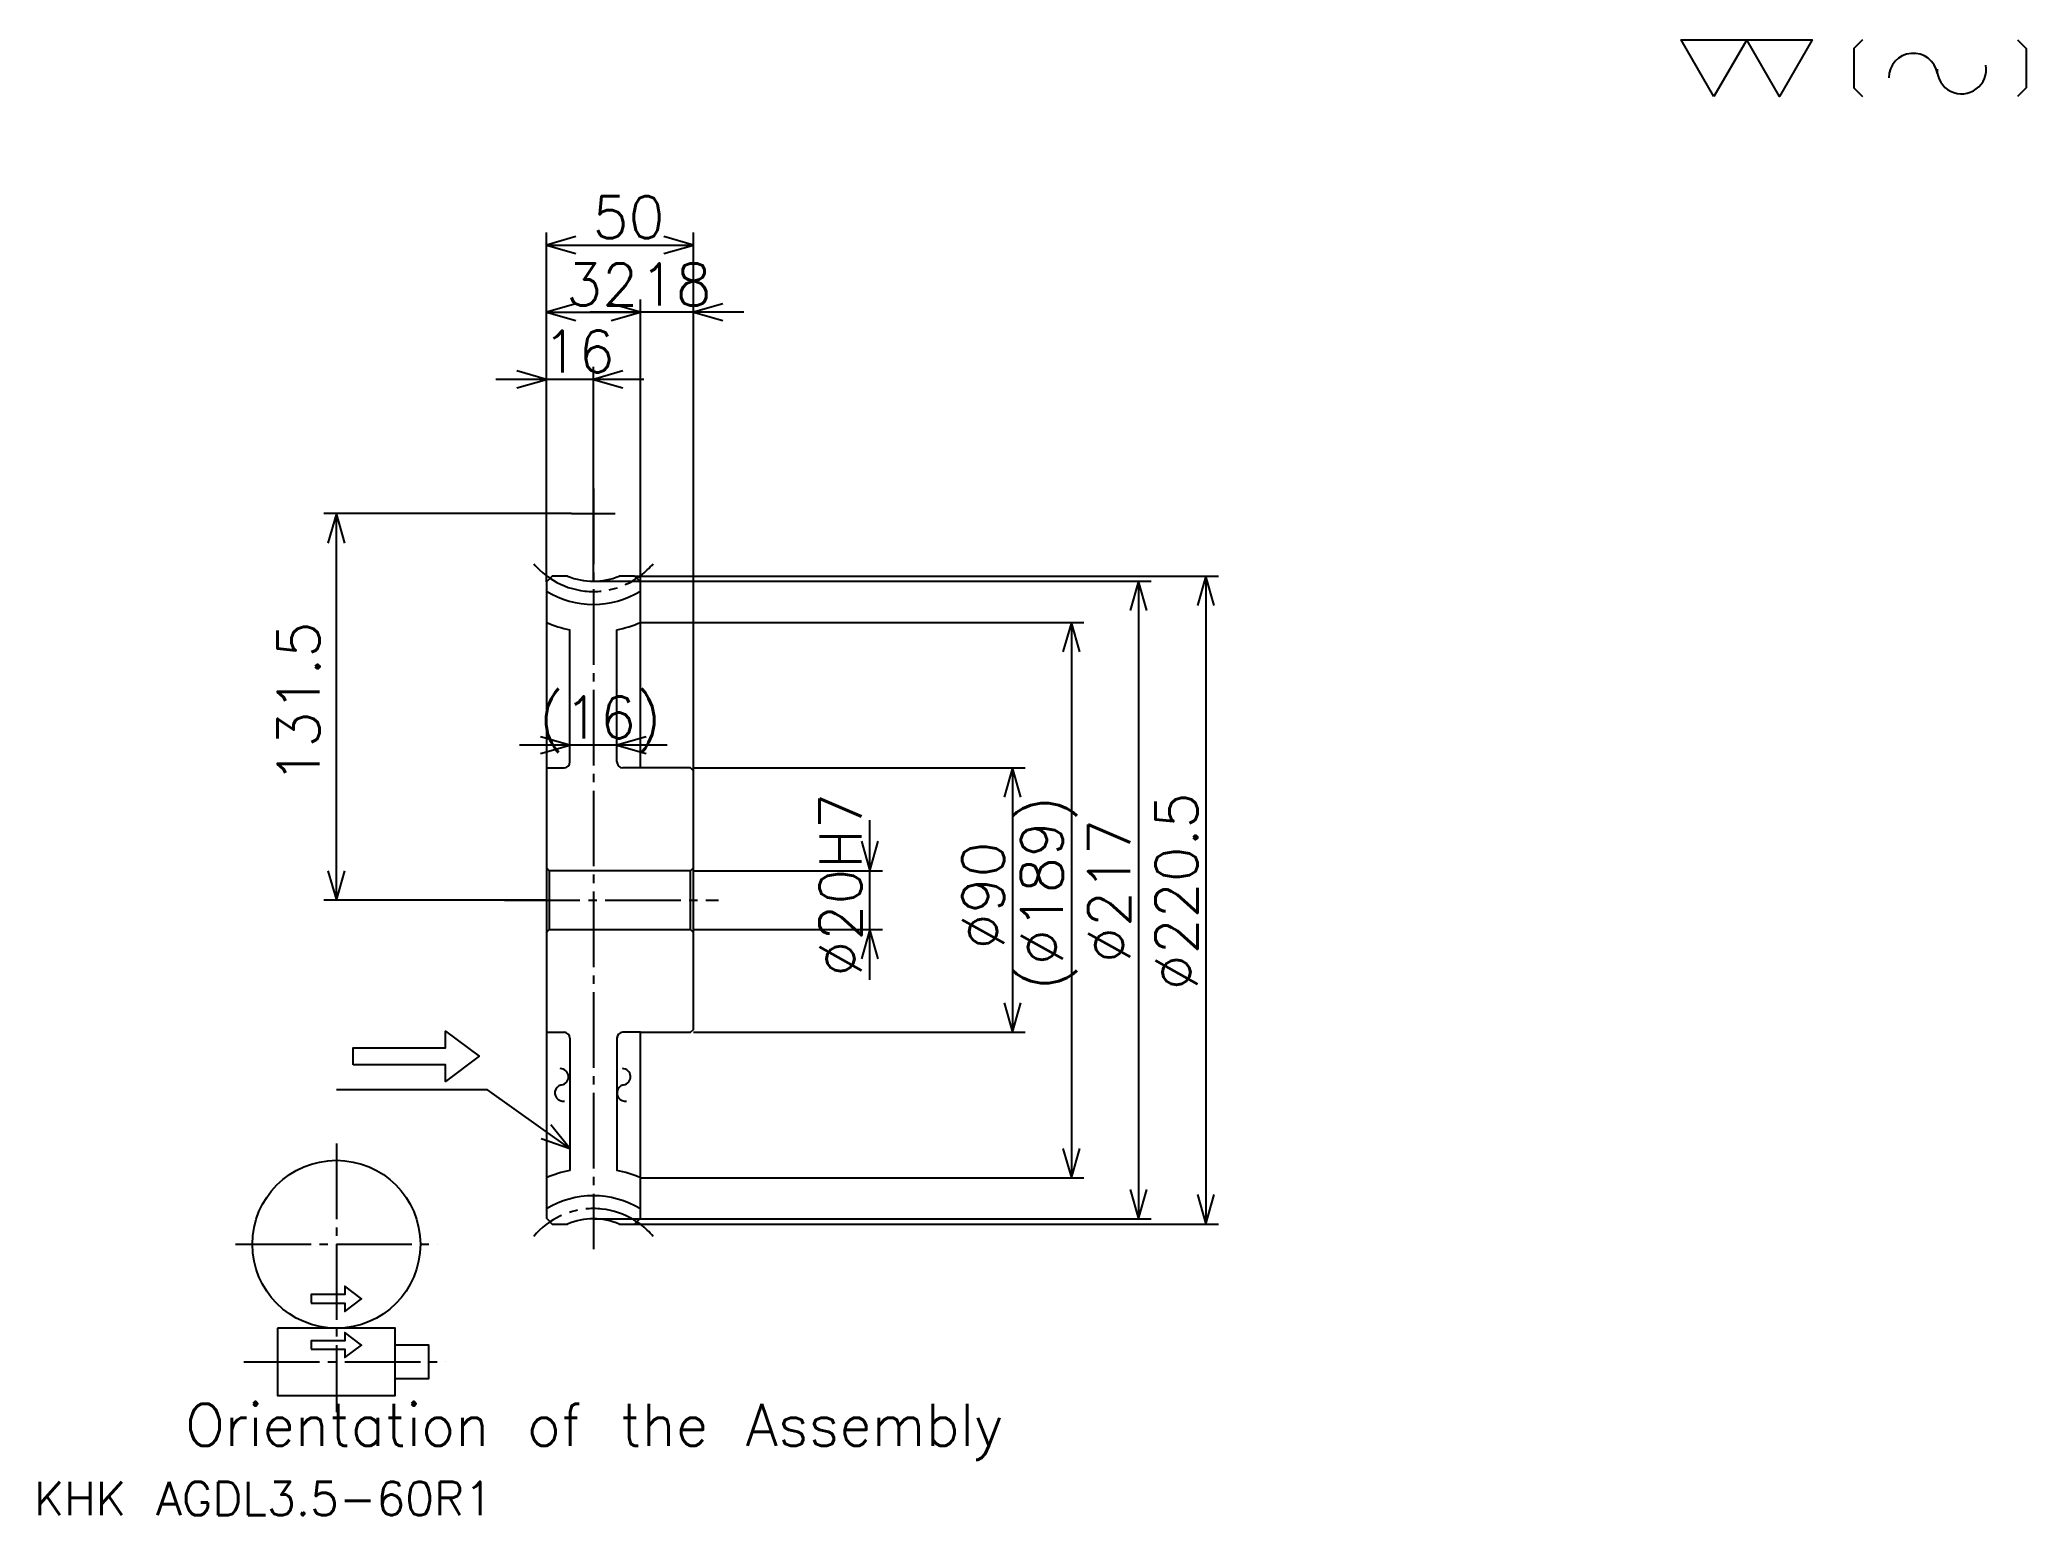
# Model space of a CAD drawing. Extents: x 31 to 706, y 31 to 534.
import ezdxf

# ---------------------------------------------------------------- set-up
doc = ezdxf.new("R2010")
doc.units = 0
doc.linetypes.add('DASHDOT', pattern=[34.285715, 25.714286, -2.857143, 2.857143, -2.857143])
doc.layers.get('0').update_dxf_attribs({"linetype": 'CONTINUOUS'})
doc.layers.add('DASHDOT', color=6, linetype='DASHDOT')
doc.styles.add('KANJI', font='TXT', dxfattribs={"bigfont": 'BIGFONT'})

msp = doc.modelspace()

# ---------------------------------------------------------------- linework, layer by layer
at = {"color": 5}
for p, q in [((202.857147, 351.053589), (202.857147, 468.017883)), ((252.857147, 351.053589), (252.857147, 468.017883)), ((202.857147, 463.732178), (252.857147, 463.732178)), ((202.857147, 440.875), (234.857147, 440.875)), ((270, 440.875), (217.714294, 440.875)), ((234.857147, 351.053589), (234.857147, 445.160736)), ((202.857147, 351.053589), (202.857147, 422.303589)), ((218.857147, 372.303589), (218.857147, 422.303589)), ((236, 418.017883), (185.714294, 418.017883)), ((211.428574, 372.303589), (127.14286, 372.303589)), ((131.428574, 240.803589), (131.428574, 372.303589)), ((218.857147, 349.303589), (218.857147, 372.303589)), ((202.857147, 349.053589), (202.857147, 351.053589)), ((218.857147, 349.303589), (252.857147, 349.303589)), ((232.857147, 351.053589), (252.857147, 351.053589)), ((234.857147, 349.053589), (234.857147, 351.053589)), ((252.857147, 351.053589), (431.428589, 351.053589)), ((252.857147, 284.803589), (252.857147, 351.053589)), ((252.857147, 349.303589), (408.571442, 349.303589)), ((404.285706, 349.303589), (404.285706, 132.303589)), ((427.142883, 351.053589), (427.142883, 130.553589)), ((234.857147, 335.303589), (252.857147, 335.303589)), ((252.857147, 335.303589), (385.714294, 335.303589)), ((381.428589, 335.303589), (381.428589, 146.303589)), ((244, 293.517883), (193.714294, 293.517883)), ((252.857147, 285.803589), (365.714294, 285.803589)), ((361.428589, 285.803589), (361.428589, 195.803589)), ((312.857147, 213.660736), (312.857147, 267.946442)), ((252.857147, 250.803589), (317.142853, 250.803589)), ((202.857147, 240.803589), (127.14286, 240.803589)), ((252.857147, 230.803589), (317.142853, 230.803589)), ((252.857147, 195.803589), (365.714294, 195.803589)), ((234.857147, 146.303589), (252.857147, 146.303589)), ((252.857147, 146.303589), (385.714294, 146.303589)), ((218.857147, 132.303589), (252.857147, 132.303589)), ((232.857147, 130.553589), (252.857147, 130.553589)), ((252.857147, 132.303589), (408.571442, 132.303589)), ((252.857147, 130.553589), (431.428589, 130.553589))]:
    msp.add_line(p, q, dxfattribs=at)
at = {"color": 4}
for p, q in [((210.857147, 287.803589), (210.857147, 332.79541)), ((226.857147, 287.803589), (226.857147, 332.79541)), ((234.857147, 285.803589), (228.857147, 285.803589)), ((252.857147, 251.803589), (251.857147, 250.803589)), ((202.857147, 229.803589), (203.857147, 230.803589)), ((252.857147, 229.803589), (251.857147, 230.803589)), ((210.857147, 193.803589), (210.857147, 148.811768)), ((226.857147, 193.803589), (226.857147, 148.811768)), ((234.857147, 195.803589), (228.857147, 195.803589))]:
    msp.add_line(p, q, dxfattribs=at)
at = {"color": 7}
for points in [[(600, 514.285706), (588.857117, 533.599976), (633.428589, 533.599976), (622.285706, 514.285706), (611.142883, 533.599976), (600, 514.285706)], [(650.514282, 533.599976), (647.542847, 530.62854), (647.542847, 517.257141), (650.514282, 514.285706)], [(703.257141, 533.599976), (706.228577, 530.62854), (706.228577, 517.257141), (703.257141, 514.285706)]]:
    msp.add_lwpolyline(points, dxfattribs=at)
at = {"color": 5}
for points in [[(212.857147, 466.589294), (202.857147, 463.732178), (212.857147, 460.875)], [(242.857147, 460.875), (252.857147, 463.732178), (242.857147, 466.589294)], [(212.857147, 443.732178), (202.857147, 440.875), (212.857147, 438.017883)], [(224.857147, 438.017883), (234.857147, 440.875), (224.857147, 443.732178)], [(224.857147, 438.017883), (234.857147, 440.875), (224.857147, 443.732178)], [(262.857147, 443.732178), (252.857147, 440.875), (262.857147, 438.017883)], [(192.857147, 415.160736), (202.857147, 418.017883), (192.857147, 420.875031)], [(228.857147, 420.875031), (218.857147, 418.017883), (228.857147, 415.160736)], [(134.285706, 362.303589), (131.428574, 372.303589), (128.571442, 362.303589)], [(407.142883, 339.303589), (404.285706, 349.303589), (401.428589, 339.303589)], [(430, 341.053589), (427.142883, 351.053589), (424.285706, 341.053589)], [(384.285706, 325.303589), (381.428589, 335.303589), (378.571411, 325.303589)], [(200.857147, 290.660736), (210.857147, 293.517883), (200.857147, 296.375031)], [(236.857147, 296.375031), (226.857147, 293.517883), (236.857147, 290.660736)], [(364.285706, 275.803589), (361.428589, 285.803589), (358.571411, 275.803589)], [(310, 260.803589), (312.857147, 250.803589), (315.714294, 260.803589)], [(128.571442, 250.803589), (131.428574, 240.803589), (134.285706, 250.803589)], [(315.714294, 220.803589), (312.857147, 230.803589), (310, 220.803589)], [(358.571411, 205.803589), (361.428589, 195.803589), (364.285706, 205.803589)], [(137.142853, 184.775024), (137.142853, 190.489304), (168.571442, 190.489304), (168.571442, 196.203583), (180, 187.632156), (168.571442, 179.06073), (168.571442, 184.775024), (137.142853, 184.775024)], [(210.857147, 156.203583), (182.857147, 176.203583), (131.428574, 176.203583)], [(201.059128, 159.69101), (210.857147, 156.203583), (204.380493, 164.340927)], [(378.571411, 156.303589), (381.428589, 146.303589), (384.285706, 156.303589)], [(401.428589, 142.303589), (404.285706, 132.303589), (407.142883, 142.303589)], [(424.285706, 140.553589), (427.142883, 130.553589), (430, 140.553589)], [(122.857147, 103.660736), (134.285721, 103.660736), (134.285721, 100.803589), (140, 105.08931), (134.285721, 109.375015), (134.285721, 106.517868), (122.857147, 106.517868), (122.857147, 103.660736)], [(111.428574, 95.08931), (111.428574, 72.232162), (151.428574, 72.232162), (151.428574, 95.08931), (111.428574, 95.08931)], [(122.857147, 87.946442), (134.285721, 87.946442), (134.285721, 85.08931), (140, 89.375015), (134.285721, 93.660736), (134.285721, 90.803589), (122.857147, 90.803589), (122.857147, 87.946442)], [(151.428574, 77.946442), (162.857147, 77.946442), (162.857147, 89.375015), (151.428574, 89.375015)]]:
    msp.add_lwpolyline(points, dxfattribs=at)
at = {"color": 4}
for points in [[(210.057281, 351.053589), (204.857147, 351.053589), (202.857147, 349.053589), (202.857147, 229.803589)], [(227.657013, 130.553589), (232.857147, 130.553589), (234.857147, 132.553589), (234.857147, 195.803589), (251.857147, 195.803589), (252.857147, 196.803589), (252.857147, 284.803589), (251.857147, 285.803589), (234.857147, 285.803589), (234.857147, 349.053589), (232.857147, 351.053589), (227.657013, 351.053589)], [(202.857147, 285.803589), (208.857147, 285.803589)], [(202.857147, 251.803589), (203.857147, 250.803589), (203.857147, 230.803589), (251.857147, 230.803589), (251.857147, 250.803589), (203.857147, 250.803589)], [(202.857147, 229.803589), (202.857147, 132.553589), (204.857147, 130.553589), (210.057281, 130.553589)], [(202.857147, 195.803589), (208.857147, 195.803589)]]:
    msp.add_lwpolyline(points, dxfattribs=at)
at = {"color": 5}
msp.add_circle((131.428574, 123.660728), 28.571429, dxfattribs=at)
at = {"color": 7}
for centre, radius, start, end in [((667.785706, 520.634521), 8.357143, 10, 180), ((684.246094, 523.536926), 8.357143, 180, 10), ((207.559128, 180.642883), 2.785714, 280, 90), ((228.701981, 180.642883), 2.785714, 280, 90), ((208.526596, 175.156097), 2.785714, 90, 280), ((229.669449, 175.156097), 2.785714, 90, 280)]:
    msp.add_arc(centre, radius, start, end, dxfattribs=at)
at = {"color": 4}
for centre, radius, start, end in [((218.857147, 372.303589), 30.875, 238.787161045, 301.212838955), ((218.857147, 372.303589), 23, 247.505017031, 292.494982969), ((218.857147, 372.303589), 40.31, 246.614778943, 258.552969599), ((218.857147, 372.303589), 40.31, 281.447030401, 293.385221057), ((208.857147, 287.803589), 2, 270, 0), ((228.857147, 287.803589), 2, 180, 270), ((228.857147, 287.803589), 2, 180, 270), ((208.857147, 193.803589), 2, 0, 90), ((228.857147, 193.803589), 2, 90, 180), ((228.857147, 193.803589), 2, 90, 180), ((218.857147, 109.303589), 40.31, 101.447030401, 113.385221057), ((218.857147, 109.303589), 40.31, 66.614778943, 78.552969599), ((218.857147, 109.303589), 30.875, 58.787161045, 121.212838955), ((218.857147, 109.303589), 23, 67.505017031, 112.494982969)]:
    msp.add_arc(centre, radius, start, end, dxfattribs=at)
at = {"layer": 'DASHDOT', "color": 7}
for p, q in [((218.857147, 380.875), (218.857147, 121.982162)), ((211.428574, 372.303589), (226.285721, 372.303589)), ((188.571426, 240.803589), (261.428589, 240.803589)), ((131.428574, 157.946442), (131.428574, 66.517868)), ((97.14286, 123.660728), (165.714294, 123.660728)), ((100.000008, 83.660736), (168.571442, 83.660736))]:
    msp.add_line(p, q, dxfattribs=at)
for centre, start, end in [((218.857147, 372.303589), 220.000004494, 319.999995506), ((218.857147, 109.303589), 40.000004494, 139.999995506)]:
    msp.add_arc(centre, 26.5, start, end, dxfattribs=at)

# ---------------------------------------------------------------- texts
at = {"color": 7, "style": 'KANJI'}
for s, height, p in [('50', 14.285714, (218.571426, 466.017883)), ('32', 14.285714, (209.571426, 443.160736)), ('18', 14.285714, (234.571426, 443.160736)), ('16', 14.285714, (201.571426, 420.303589)), ('(16)', 14.285714, (200.285721, 295.803589)), ('Orientation of the Assembly', 14.285714, (80.000008, 55.08931)), ('KHK AGDL3.5-60R1', 11.428571, (28.571428, 31.428572))]:
    msp.add_text(s, height=height, dxfattribs=at).set_placement(p)
for s, p in [('131.5', (125.714287, 280.482147)), ('%%c20H7', (310, 214.732162)), ('(%%c189)', (378.571411, 210.089294)), ('%%c220.5', (424.285706, 210.08931)), ('%%c217', (401.428589, 219.375015)), ('%%c90', (358.571411, 224.017883))]:
    msp.add_text(s, height=14.285714, rotation=90, dxfattribs=at).set_placement(p)

doc.saveas('drawing.dxf')
